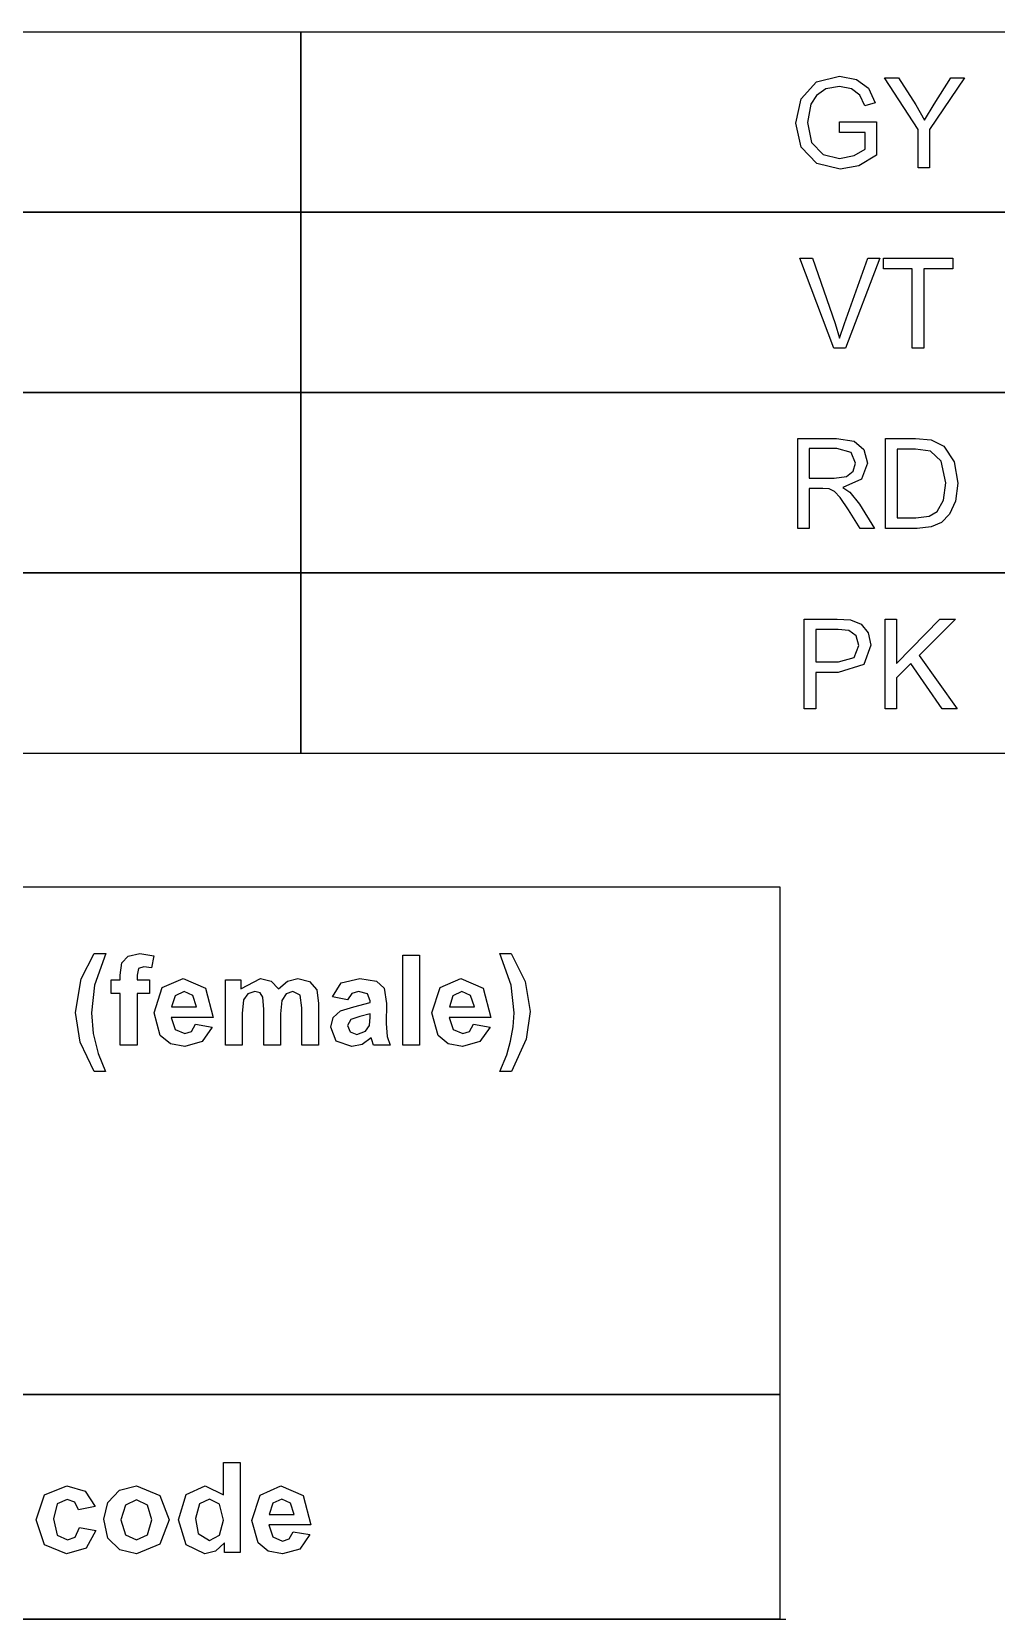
# Model space of a CAD drawing. Extents: x 22 to 299, y 7 to 289.
# Drawn here: x 134.2 to 155.86, y 69.43 to 105.1 of the extents above; entities that cross this region are included whole.
import ezdxf

# ---------------------------------------------------------------- set-up
doc = ezdxf.new("R2010")
doc.units = 0

msp = doc.modelspace()

# ---------------------------------------------------------------- linework, layer by layer
at = {"layer": '1'}
for p, q in [((114.601725, 105.104615), (140.242616, 105.104615)), ((140.242616, 105.104615), (140.242616, 101.050149)), ((140.242616, 105.104615), (165.883506, 105.104615)), ((140.242616, 101.050149), (140.242616, 105.104615)), ((140.243, 101.183), (140.243, 104.972883)), ((140.242616, 101.050149), (114.601725, 101.050149)), ((114.601725, 101.050149), (140.242616, 101.050149)), ((114.602, 101.05), (140.242891, 101.05)), ((165.883506, 101.050149), (140.242616, 101.050149)), ((140.242616, 101.050149), (140.242616, 96.995331)), ((140.242616, 101.050149), (165.883506, 101.050149)), ((140.242616, 96.995331), (140.242616, 101.050149)), ((140.243, 101.05), (165.883891, 101.05)), ((140.243, 97.128), (140.243, 100.918236)), ((140.242616, 96.995331), (114.601725, 96.995331)), ((114.601725, 96.995331), (140.242616, 96.995331)), ((114.602, 96.9957), (140.242891, 96.9957)), ((165.883506, 96.995331), (140.242616, 96.995331)), ((140.242616, 96.995331), (140.242616, 92.940865)), ((140.242616, 96.995331), (165.883506, 96.995331)), ((140.242616, 92.940865), (140.242616, 96.995331)), ((140.243, 96.9957), (165.883891, 96.9957)), ((140.243, 93.0733), (140.243, 96.863183)), ((140.242616, 92.940865), (114.601725, 92.940865)), ((114.601725, 92.940865), (140.242616, 92.940865)), ((114.602, 92.941), (140.242891, 92.941)), ((165.883506, 92.940865), (140.242616, 92.940865)), ((140.242616, 92.940865), (140.242616, 88.886046)), ((140.242616, 92.940865), (165.883506, 92.940865)), ((140.242616, 88.886046), (140.242616, 92.940865)), ((140.243, 92.941), (165.883891, 92.941)), ((140.243, 88.8862), (140.243, 92.808727)), ((140.242616, 88.886046), (114.601725, 88.886046)), ((165.883506, 88.886046), (140.242616, 88.886046)), ((90.333137, 85.88603), (150.999492, 85.88603)), ((150.999492, 85.88603), (150.999492, 74.481455)), ((150.999492, 74.481455), (90.333137, 74.481455)), ((120.666315, 74.481455), (150.999492, 74.481455)), ((150.999492, 74.481455), (150.999492, 69.426866)), ((150.999492, 69.426866), (120.666315, 69.426866)), ((120.667, 69.4269), (151.132469, 69.4269))]:
    msp.add_line(p, q, dxfattribs=at)
at = {"layer": 'Layer 1'}
for p, q in [((151.475665, 103.600291), (151.820533, 103.980629)), ((151.820533, 103.980629), (152.337833, 104.104653)), ((152.33917, 103.875899), (152.03173, 103.819399)), ((152.337833, 104.104653), (152.721464, 104.032995)), ((152.609182, 103.822155), (152.33917, 103.875899)), ((152.721464, 104.032995), (152.991477, 103.835935)), ((152.991477, 103.835935), (153.13985, 103.505207)), ((154.104066, 102.905761), (153.348834, 104.070202)), ((153.348834, 104.070202), (153.664294, 104.070202)), ((153.664294, 104.070202), (154.050598, 103.461109)), ((155.145351, 104.070202), (154.363385, 102.905761)), ((154.463637, 103.476268), (154.843258, 104.070202)), ((154.843258, 104.070202), (155.145351, 104.070202)), ((151.3567, 103.050455), (151.475665, 103.600291)), ((151.698893, 103.473512), (151.624038, 103.066991)), ((151.821869, 103.673327), (151.698893, 103.473512)), ((152.03173, 103.819399), (151.821869, 103.673327)), ((152.796319, 103.681595), (152.609182, 103.822155)), ((152.905928, 103.439061), (152.796319, 103.681595)), ((153.13985, 103.505207), (152.905928, 103.439061)), ((154.249766, 103.119356), (154.463637, 103.476268)), ((154.050598, 103.461109), (154.249766, 103.119356)), ((151.477002, 102.511642), (151.3567, 103.050455)), ((151.624038, 103.066991), (151.713597, 102.614995)), ((152.33917, 103.079393), (153.169257, 103.080772)), ((152.33917, 102.842371), (152.33917, 103.079393)), ((152.915285, 102.842371), (152.33917, 102.842371)), ((152.915285, 102.466167), (152.915285, 102.842371)), ((153.169257, 103.080772), (153.169257, 102.33112)), ((154.104066, 102.05), (154.104066, 102.905761)), ((154.363385, 102.905761), (154.363385, 102.05)), ((151.832563, 102.142328), (151.477002, 102.511642)), ((151.713597, 102.614995), (151.976926, 102.3449)), ((152.672007, 102.322851), (152.915285, 102.466167)), ((152.357884, 102.015549), (151.832563, 102.142328)), ((151.976926, 102.3449), (152.34318, 102.256705)), ((152.34318, 102.256705), (152.672007, 102.322851)), ((152.774932, 102.094097), (152.357884, 102.015549)), ((153.169257, 102.33112), (152.774932, 102.094097)), ((154.363385, 102.05), (154.104066, 102.05)), ((152.210273, 97.9956), (151.45103, 100.015802)), ((151.45103, 100.015802), (151.731736, 100.015802)), ((151.731736, 100.015802), (152.241016, 98.548193)), ((152.449541, 98.548193), (152.978872, 100.015802)), ((153.243537, 100.015802), (152.476275, 97.9956)), ((152.978872, 100.015802), (153.243537, 100.015802)), ((153.329107, 99.777401), (153.329107, 100.015802)), ((153.329107, 100.015802), (154.882345, 100.015802)), ((154.882345, 100.015802), (154.882345, 99.777401)), ((153.97473, 99.777401), (153.329107, 99.777401)), ((153.97473, 97.9956), (153.97473, 99.777401)), ((154.882345, 99.777401), (154.234049, 99.777401)), ((154.234049, 99.777401), (154.234049, 97.9956)), ((152.241016, 98.548193), (152.343942, 98.217464)), ((152.343942, 98.217464), (152.449541, 98.548193)), ((152.476275, 97.9956), (152.210273, 97.9956)), ((154.234049, 97.9956), (153.97473, 97.9956)), ((151.402208, 93.9411), (151.402208, 95.961302)), ((151.402208, 95.961302), (152.271059, 95.961302)), ((152.281753, 95.73806), (151.661526, 95.73806)), ((151.661526, 95.73806), (151.661526, 95.069712)), ((152.271059, 95.961302), (152.669394, 95.90618)), ((152.599886, 95.645731), (152.281753, 95.73806)), ((152.701474, 95.410087), (152.599886, 95.645731)), ((152.669394, 95.90618), (152.887275, 95.714633)), ((152.887275, 95.714633), (152.968813, 95.410087)), ((153.374708, 93.9411), (153.374708, 95.961302)), ((153.374708, 95.961302), (154.049739, 95.961302)), ((154.045729, 95.722901), (153.634027, 95.722901)), ((153.634027, 95.722901), (153.634027, 94.1795)), ((154.381239, 95.68156), (154.045729, 95.722901)), ((154.049739, 95.961302), (154.398616, 95.932363)), ((154.625854, 95.452806), (154.381239, 95.68156)), ((154.398616, 95.932363), (154.686005, 95.787669)), ((154.686005, 95.787669), (154.917253, 95.441782)), ((152.649343, 95.228186), (152.701474, 95.410087)), ((152.968813, 95.410087), (152.833807, 95.047663)), ((154.727443, 94.966359), (154.625854, 95.452806)), ((154.917253, 95.441782), (154.994782, 94.962225)), ((151.661526, 95.069712), (152.218928, 95.069712)), ((152.218928, 95.069712), (152.49696, 95.106919)), ((152.833807, 95.047663), (152.416759, 94.86025)), ((152.49696, 95.106919), (152.649343, 95.228186)), ((154.675312, 94.576375), (154.727443, 94.966359)), ((154.994782, 94.962225), (154.942651, 94.554326)), ((151.962283, 94.838202), (151.661526, 94.838202)), ((151.661526, 94.838202), (151.661526, 93.9411)), ((152.106646, 94.828556), (151.962283, 94.838202)), ((152.224275, 94.774812), (152.106646, 94.828556)), ((152.356607, 94.639765), (152.224275, 94.774812)), ((152.543745, 94.361401), (152.356607, 94.639765)), ((152.416759, 94.86025), (152.573152, 94.759654)), ((152.573152, 94.759654), (152.78836, 94.490937)), ((154.532285, 94.321438), (154.675312, 94.576375)), ((154.942651, 94.554326), (154.808981, 94.259427)), ((152.803063, 93.9411), (152.543745, 94.361401)), ((152.78836, 94.490937), (153.129217, 93.9411)), ((154.052412, 94.1795), (154.355842, 94.216707)), ((154.355842, 94.216707), (154.532285, 94.321438)), ((154.808981, 94.259427), (154.629864, 94.076148)), ((151.661526, 93.9411), (151.402208, 93.9411)), ((153.129217, 93.9411), (152.803063, 93.9411)), ((154.08182, 93.9411), (153.374708, 93.9411)), ((153.634027, 94.1795), (154.052412, 94.1795)), ((154.395943, 93.975551), (154.08182, 93.9411)), ((154.629864, 94.076148), (154.395943, 93.975551)), ((151.549198, 89.8864), (151.549198, 91.906602)), ((151.549198, 91.906602), (152.28839, 91.906602)), ((152.28839, 91.906602), (152.586472, 91.887309)), ((152.586472, 91.887309), (152.828414, 91.792225)), ((152.828414, 91.792225), (152.984807, 91.597921)), ((153.36445, 89.8864), (153.36445, 91.906602)), ((153.36445, 91.906602), (153.623768, 91.906602)), ((153.623768, 91.906602), (153.623768, 90.904769)), ((153.623768, 90.904769), (154.596882, 91.906602)), ((154.948432, 91.906602), (154.126365, 91.088048)), ((154.596882, 91.906602), (154.948432, 91.906602)), ((152.309777, 91.668201), (151.808516, 91.668201)), ((151.808516, 91.668201), (151.808516, 90.94611)), ((152.551718, 91.650287), (152.309777, 91.668201)), ((152.714795, 91.530398), (152.551718, 91.650287)), ((152.77762, 91.314046), (152.714795, 91.530398)), ((152.984807, 91.597921), (153.044958, 91.322314)), ((152.315123, 90.94611), (152.672021, 91.042573)), ((152.672021, 91.042573), (152.77762, 91.314046)), ((153.044958, 91.322314), (152.885892, 90.885477)), ((154.126365, 91.088048), (154.984523, 89.8864)), ((151.808516, 90.94611), (152.315123, 90.94611)), ((152.311113, 90.70771), (151.808516, 90.70771)), ((151.808516, 90.70771), (151.808516, 89.8864)), ((152.885892, 90.885477), (152.311113, 90.70771)), ((153.944575, 90.908903), (153.623768, 90.586443)), ((154.642329, 89.8864), (153.944575, 90.908903)), ((153.623768, 90.586443), (153.623768, 89.8864)), ((151.808516, 89.8864), (151.549198, 89.8864)), ((153.623768, 89.8864), (153.36445, 89.8864)), ((154.984523, 89.8864), (154.642329, 89.8864)), ((135.313897, 83.817223), (135.605294, 84.386353)), ((135.605294, 84.386353), (135.86194, 84.386353)), ((135.86194, 84.386353), (135.609305, 83.675286)), ((136.228172, 84.181025), (136.368524, 84.328475)), ((136.368524, 84.328475), (136.627843, 84.386353)), ((136.627843, 84.386353), (136.941966, 84.336743)), ((136.941966, 84.336743), (136.891174, 84.066648)), ((142.536075, 82.3317), (142.536075, 84.351902)), ((142.536075, 84.351902), (142.911687, 84.351902)), ((142.911687, 84.351902), (142.911687, 82.3317)), ((144.96353, 83.675286), (144.712229, 84.386353)), ((144.712229, 84.386353), (144.967537, 84.386353)), ((144.967537, 84.386353), (145.280324, 83.757968)), ((136.190745, 83.905418), (136.228172, 84.181025)), ((136.190745, 83.795175), (136.190745, 83.905418)), ((136.60111, 84.048734), (136.566361, 83.898528)), ((136.566361, 83.898528), (136.566361, 83.795175)), ((136.71874, 84.088697), (136.60111, 84.048734)), ((136.891174, 84.066648), (136.71874, 84.088697)), ((135.181563, 83.063437), (135.313897, 83.817223)), ((135.609305, 83.675286), (135.541135, 83.055169)), ((135.982223, 83.795175), (136.190745, 83.795175)), ((135.982226, 83.490629), (135.982223, 83.795175)), ((136.190749, 83.490629), (135.982226, 83.490629)), ((136.190749, 82.3317), (136.190749, 83.490629)), ((136.566361, 83.795175), (136.847066, 83.795175)), ((136.847066, 83.490629), (136.566361, 83.490629)), ((136.566361, 83.490629), (136.566361, 82.3317)), ((136.847066, 83.795175), (136.847066, 83.490629)), ((136.94863, 83.052413), (137.133094, 83.621542)), ((137.133094, 83.621542), (137.599599, 83.828248)), ((137.622318, 83.53197), (137.41914, 83.439641)), ((137.599599, 83.828248), (138.099523, 83.611896)), ((137.817474, 83.443776), (137.622318, 83.53197)), ((138.099523, 83.611896), (138.274631, 82.951816)), ((138.552217, 82.3317), (138.552238, 83.795175)), ((138.552238, 83.795175), (138.898443, 83.795175)), ((138.898443, 83.59536), (139.340889, 83.828248)), ((138.898443, 83.795175), (138.898443, 83.59536)), ((139.213896, 83.53197), (139.057503, 83.483738)), ((139.327515, 83.501653), (139.213896, 83.53197)), ((139.390341, 83.409325), (139.327515, 83.501653)), ((139.340889, 83.828248), (139.577482, 83.77037)), ((139.577482, 83.77037), (139.741898, 83.59536)), ((139.741898, 83.59536), (139.943739, 83.77037)), ((140.065376, 83.53197), (139.917005, 83.482361)), ((139.943739, 83.77037), (140.174988, 83.828248)), ((140.225781, 83.449288), (140.065376, 83.53197)), ((140.174988, 83.828248), (140.439652, 83.762102)), ((140.439652, 83.762102), (140.601393, 83.570555)), ((140.601393, 83.570555), (140.640156, 83.267387)), ((140.953838, 83.412081), (141.151668, 83.726273)), ((141.151668, 83.726273), (141.568718, 83.828248)), ((141.385591, 83.490629), (141.294695, 83.348691)), ((141.541984, 83.53197), (141.385591, 83.490629)), ((141.743826, 83.483739), (141.541984, 83.53197)), ((141.568718, 83.828248), (141.942993, 83.766236)), ((141.942993, 83.766236), (142.115427, 83.610518)), ((142.115427, 83.610518), (142.16622, 83.264631)), ((143.187506, 83.052413), (143.371969, 83.621542)), ((143.371969, 83.621542), (143.838478, 83.828248)), ((143.86119, 83.53197), (143.658011, 83.439641)), ((143.838478, 83.828248), (144.338402, 83.611896)), ((144.056346, 83.443776), (143.86119, 83.53197)), ((144.338402, 83.611896), (144.513506, 82.951816)), ((145.0317, 83.055169), (144.96353, 83.675286)), ((145.280324, 83.757968), (145.392609, 83.084108)), ((137.41914, 83.439641), (137.340276, 83.188839)), ((137.340276, 83.188839), (137.901686, 83.188839)), ((137.901686, 83.188839), (137.817474, 83.443776)), ((138.957251, 83.344557), (138.927829, 83.042767)), ((139.057503, 83.483738), (138.957251, 83.344557)), ((139.410379, 83.133717), (139.390341, 83.409325)), ((139.410379, 82.3317), (139.410379, 83.133717)), ((139.816753, 83.336289), (139.785991, 83.034499)), ((139.917005, 83.482361), (139.816753, 83.336289)), ((140.264544, 83.168168), (140.225781, 83.449288)), ((140.264544, 82.3317), (140.264544, 83.168168)), ((140.640156, 83.267387), (140.640156, 82.3317)), ((141.294695, 83.348691), (140.953838, 83.412081)), ((141.132957, 83.100644), (141.432377, 83.191595)), ((141.294695, 83.348691), (141.294695, 83.348691)), ((141.432377, 83.191595), (141.797293, 83.286679)), ((141.797293, 83.325264), (141.743826, 83.483739)), ((141.797293, 83.286679), (141.797293, 83.325264)), ((142.16622, 83.264631), (142.162198, 82.812635)), ((143.658011, 83.439641), (143.579148, 83.188839)), ((143.579148, 83.188839), (144.140561, 83.188839)), ((144.140561, 83.188839), (144.056346, 83.443776)), ((135.288501, 82.399224), (135.181563, 83.063437)), ((135.541135, 83.055169), (135.581235, 82.592149)), ((137.088983, 82.548052), (136.94863, 83.052413)), ((138.274631, 82.951816), (137.333598, 82.951816)), ((137.333598, 82.951816), (137.424495, 82.683099)), ((137.789411, 82.637624), (137.880307, 82.797476)), ((137.880307, 82.797476), (138.254583, 82.732709)), ((137.880307, 82.797476), (137.880307, 82.797476)), ((138.927829, 83.042767), (138.927829, 82.3317)), ((139.785991, 83.034499), (139.785991, 82.3317)), ((140.915075, 82.731331), (140.972553, 82.951816)), ((140.972553, 82.951816), (141.132957, 83.100644)), ((141.364203, 82.907719), (141.290687, 82.771294)), ((141.568718, 82.975243), (141.364203, 82.907719)), ((141.797293, 83.034499), (141.568718, 82.975243)), ((141.782589, 82.768538), (141.7973, 82.957329)), ((141.7973, 82.957329), (141.797293, 83.034499)), ((142.162198, 82.812635), (142.17959, 82.527381)), ((143.327862, 82.548052), (143.187506, 83.052413)), ((144.513506, 82.951816), (143.572474, 82.951816)), ((143.572474, 82.951816), (143.66337, 82.683099)), ((144.028286, 82.637624), (144.119183, 82.797476)), ((144.119183, 82.797476), (144.493458, 82.732709)), ((144.119183, 82.797476), (144.119183, 82.797476)), ((145.013003, 82.739599), (145.0317, 83.055169)), ((145.392609, 83.084108), (145.304386, 82.466748)), ((135.581235, 82.592149), (135.693517, 82.141531)), ((137.314885, 82.360983), (137.088983, 82.548052)), ((137.424495, 82.683099), (137.64104, 82.588015)), ((137.64104, 82.588015), (137.789411, 82.637624)), ((138.254583, 82.732709), (138.026008, 82.40887)), ((141.040724, 82.421272), (140.915075, 82.731331)), ((141.386928, 82.298627), (141.040724, 82.421272)), ((141.290687, 82.771294), (141.349499, 82.630734)), ((141.349499, 82.630734), (141.49921, 82.571478)), ((141.49921, 82.571478), (141.693029, 82.64038)), ((141.8267, 82.491552), (141.620848, 82.346858)), ((141.693029, 82.64038), (141.782589, 82.768538)), ((141.84007, 82.446077), (141.8267, 82.491552)), ((141.876163, 82.3317), (141.84007, 82.446077)), ((142.17959, 82.527381), (142.247761, 82.3317)), ((143.553761, 82.360983), (143.327862, 82.548052)), ((143.66337, 82.683099), (143.879915, 82.588015)), ((143.879915, 82.588015), (144.028286, 82.637624)), ((144.493458, 82.732709), (144.264883, 82.40887)), ((144.871314, 82.11397), (144.955525, 82.41576)), ((144.955525, 82.41576), (145.013003, 82.739599)), ((145.304386, 82.466748), (144.974222, 81.737766)), ((135.59995, 81.737766), (135.288501, 82.399224)), ((135.693517, 82.141531), (135.857932, 81.737766)), ((136.566361, 82.3317), (136.190749, 82.3317)), ((137.637029, 82.298627), (137.314885, 82.360983)), ((138.026008, 82.40887), (137.637029, 82.298627)), ((138.927829, 82.3317), (138.552217, 82.3317)), ((139.785991, 82.3317), (139.410379, 82.3317)), ((140.640156, 82.3317), (140.264544, 82.3317)), ((141.620848, 82.346858), (141.386928, 82.298627)), ((142.247761, 82.3317), (141.876163, 82.3317)), ((142.911687, 82.3317), (142.536075, 82.3317)), ((143.875904, 82.298627), (143.553761, 82.360983)), ((144.264883, 82.40887), (143.875904, 82.298627)), ((144.714921, 81.737766), (144.871314, 82.11397)), ((135.857932, 81.737766), (135.59995, 81.737766)), ((135.857932, 81.737766), (135.857932, 81.737766)), ((144.974222, 81.737766), (144.714921, 81.737766)), ((138.506254, 72.219698), (138.506254, 72.947302)), ((138.506254, 72.947302), (138.881865, 72.947302)), ((138.881865, 72.947302), (138.881865, 70.9271)), ((134.30233, 71.657459), (134.48813, 72.221076)), ((134.48813, 72.221076), (134.990727, 72.423648)), ((134.996074, 72.119102), (134.771509, 72.018505)), ((134.990727, 72.423648), (135.402429, 72.307893)), ((135.167171, 72.061224), (134.996074, 72.119102)), ((135.402429, 72.307893), (135.622983, 71.957871)), ((135.912629, 72.052956), (136.173285, 72.328563)), ((136.173285, 72.328563), (136.551569, 72.423648)), ((136.552905, 72.108077), (136.305617, 71.992322)), ((136.551569, 72.423648), (137.079563, 72.207296)), ((136.798857, 71.992322), (136.552905, 72.108077)), ((137.079563, 72.207296), (137.285414, 71.662972)), ((137.495713, 71.66435), (137.665473, 72.229345)), ((137.665473, 72.229345), (138.094552, 72.423648)), ((138.193468, 72.12737), (137.968903, 72.017127)), ((138.094552, 72.423648), (138.506254, 72.219698)), ((138.419369, 72.015749), (138.193468, 72.12737)), ((139.142959, 71.647813), (139.327422, 72.216942)), ((139.327422, 72.216942), (139.793929, 72.423648)), ((139.816654, 72.12737), (139.613477, 72.035041)), ((139.793929, 72.423648), (140.293852, 72.207296)), ((140.011812, 72.039176), (139.816654, 72.12737)), ((140.293852, 72.207296), (140.468959, 71.547216)), ((134.771509, 72.018505), (134.688634, 71.68502)), ((135.252719, 71.88897), (135.167171, 72.061224)), ((135.622983, 71.957871), (135.252719, 71.88897)), ((135.622983, 71.957871), (135.622983, 71.957871)), ((135.820397, 71.679508), (135.912629, 72.052956)), ((136.305617, 71.992322), (136.205365, 71.658837)), ((136.899109, 71.661594), (136.798857, 71.992322)), ((137.968903, 72.017127), (137.879344, 71.690532)), ((138.507591, 71.653325), (138.419369, 72.015749)), ((139.613477, 72.035041), (139.534612, 71.784239)), ((139.534612, 71.784239), (140.096023, 71.784239)), ((140.096023, 71.784239), (140.011812, 72.039176)), ((134.486794, 71.096599), (134.30233, 71.657459)), ((134.688634, 71.68502), (134.772846, 71.317084)), ((135.176528, 71.271609), (135.27277, 71.487961)), ((135.27277, 71.487961), (135.641697, 71.423193)), ((135.641697, 71.423193), (135.421143, 71.027697)), ((135.912629, 71.250939), (135.820397, 71.679508)), ((135.820397, 71.679508), (135.820397, 71.679508)), ((136.205365, 71.658837), (136.305617, 71.325353)), ((136.205365, 71.658837), (136.205365, 71.658837)), ((136.798857, 71.325353), (136.899109, 71.661594)), ((137.285414, 71.662972), (137.07689, 71.111757)), ((137.669483, 71.096599), (137.495713, 71.66435)), ((137.879344, 71.690532), (137.942169, 71.351535)), ((137.879344, 71.690532), (137.879344, 71.690532)), ((138.416695, 71.31295), (138.507591, 71.653325)), ((139.283312, 71.143452), (139.142959, 71.647813)), ((140.468959, 71.547216), (139.527927, 71.547216)), ((139.527927, 71.547216), (139.618822, 71.278499)), ((139.983739, 71.233024), (140.074634, 71.392876)), ((140.074634, 71.392876), (140.448909, 71.328109)), ((140.074634, 71.392876), (140.074634, 71.392876)), ((134.984044, 70.894027), (134.486794, 71.096599)), ((134.772846, 71.317084), (135.001421, 71.209598)), ((135.421143, 71.027697), (134.984044, 70.894027)), ((135.001421, 71.209598), (135.176528, 71.271609)), ((136.181305, 70.984978), (135.912629, 71.250939)), ((136.305617, 71.325353), (136.552905, 71.209598)), ((136.552905, 71.209598), (136.798857, 71.325353)), ((137.07689, 71.111757), (136.554242, 70.894027)), ((138.089206, 70.894027), (137.669483, 71.096599)), ((137.942169, 71.351535), (138.196141, 71.199951)), ((138.196141, 71.199951), (138.416695, 71.31295)), ((138.532988, 71.142074), (138.327137, 70.954661)), ((138.532988, 70.9271), (138.532988, 71.142074)), ((139.509213, 70.956383), (139.283312, 71.143452)), ((139.618822, 71.278499), (139.835366, 71.183415)), ((140.220334, 71.00427), (139.831356, 70.894027)), ((139.835366, 71.183415), (139.983739, 71.233024)), ((140.448909, 71.328109), (140.220334, 71.00427)), ((136.554242, 70.894027), (136.181305, 70.984978)), ((138.327137, 70.954661), (138.089206, 70.894027)), ((138.881865, 70.9271), (138.532988, 70.9271)), ((139.831356, 70.894027), (139.509213, 70.956383))]:
    msp.add_line(p, q, dxfattribs=at)

doc.saveas('drawing.dxf')
